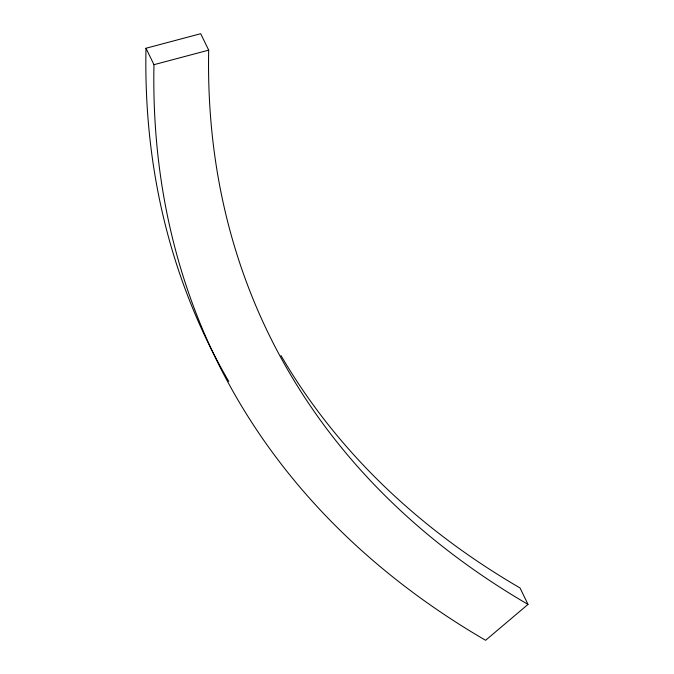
<?xml version="1.0" encoding="UTF-8"?>
<svg xmlns="http://www.w3.org/2000/svg" width="674" height="674" viewBox="0 0 674 674"><rect width="100%" height="100%" fill="white"/><g stroke="black" fill="none" stroke-linecap="round" stroke-linejoin="round"><path stroke-width="1.01" d="M528.012 604.401L485.592 640.3A1571.465 969.65 -25.9 0 1 153.967 64.687L145.988 48.25L200.709 33.7L208.687 50.137A1513.189 933.692 -25.9 0 0 528.012 604.401L520.033 587.964A1513.189 933.692 -25.9 0 1 280.982 355.552M153.967 64.687L208.687 50.137M228.781 381.501A1571.465 969.65 -25.9 0 1 145.988 48.25"/></g></svg>
